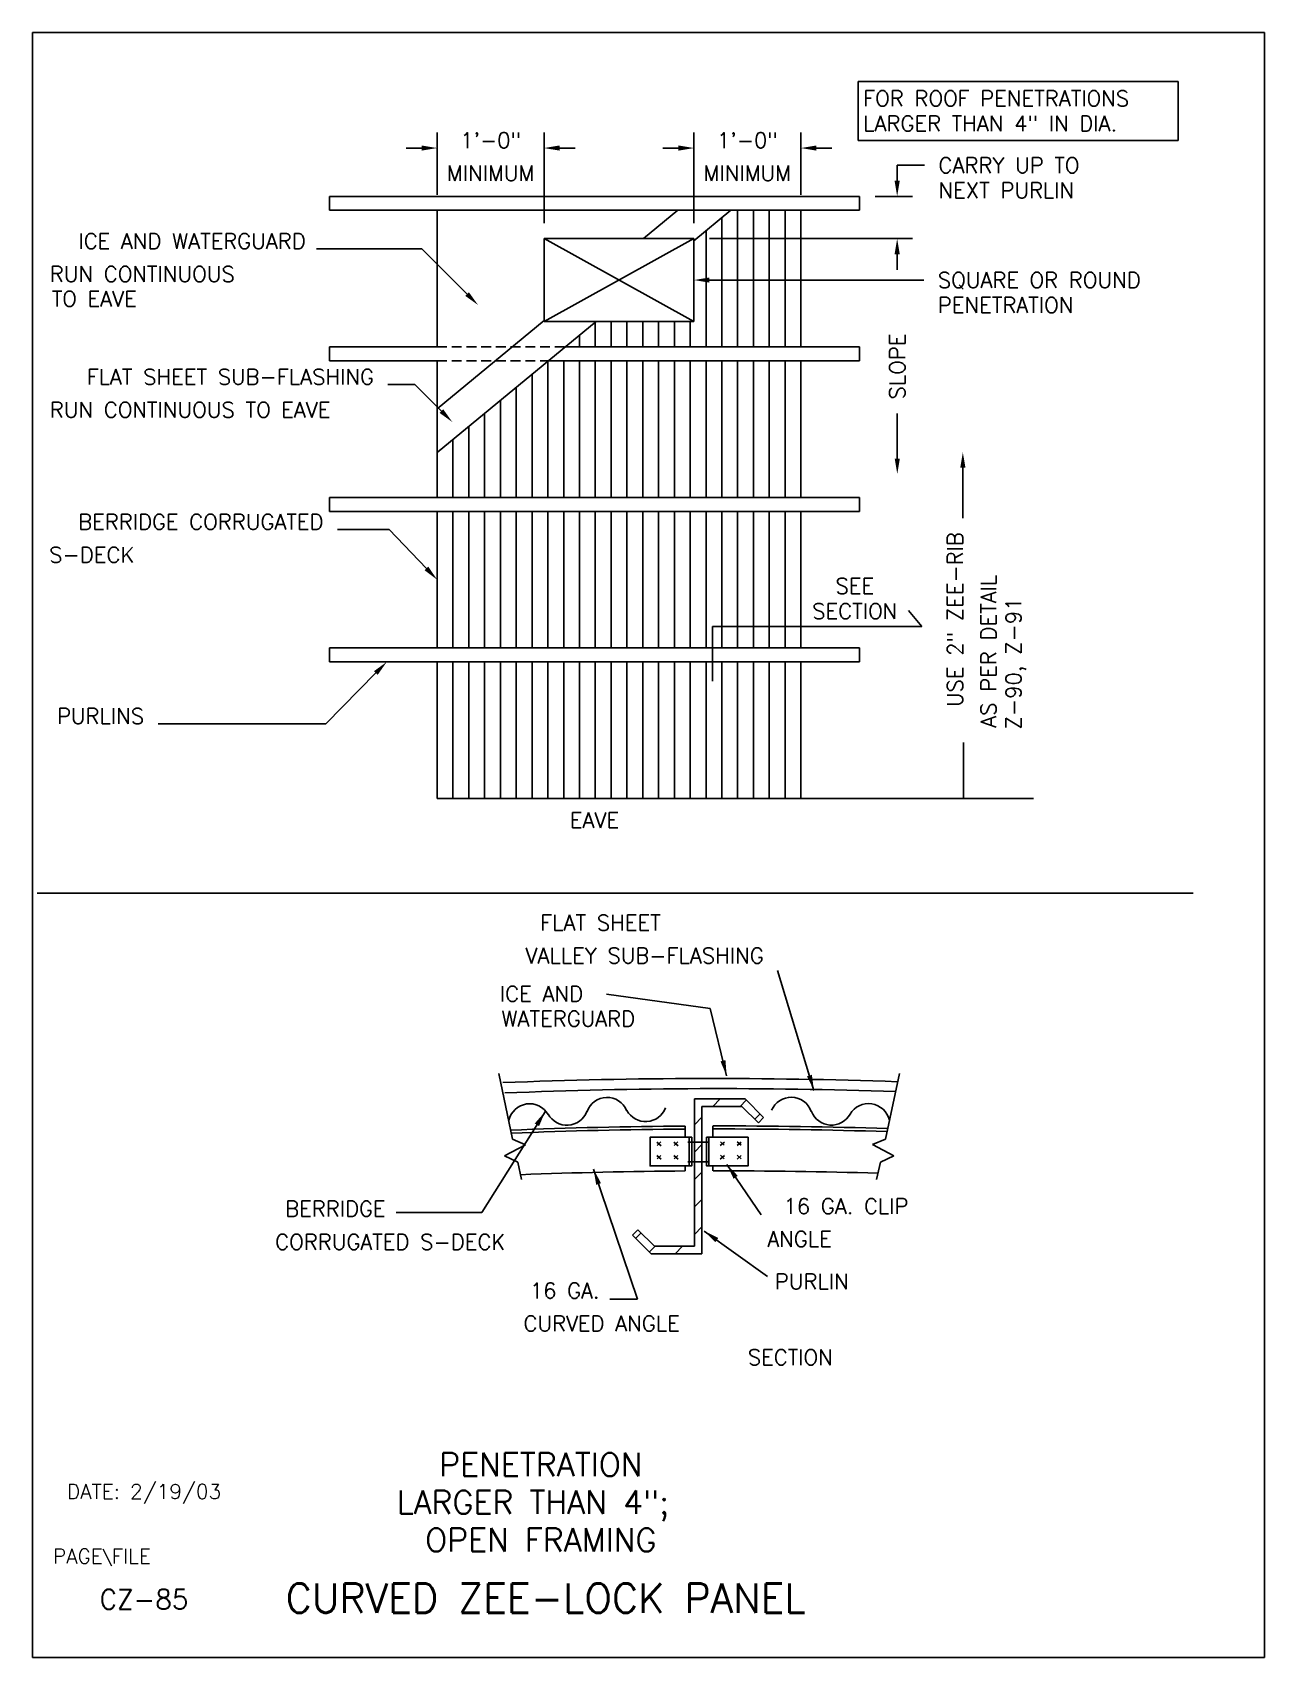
# Model space of a CAD drawing. Extents: x 0 to 37.7, y 0 to 49.7.
import ezdxf
from ezdxf.enums import TextEntityAlignment as Align

# ---------------------------------------------------------------- set-up
doc = ezdxf.new("R2010")
doc.units = 0
doc.header["$LTSCALE"] = 0.6
doc.header["$MEASUREMENT"] = 0
doc.linetypes.add('HIDDENX2', pattern=[0.75, 0.5, -0.25])
doc.layers.get('0').update_dxf_attribs({"linetype": 'CONTINUOUS'})
for name, color, linetype in [('BORDER', 7, 'CONTINUOUS'), ('CMP-FLSH', 7, 'CONTINUOUS'), ('DIM-TXT', 7, 'CONTINUOUS'), ('STRCTR', 7, 'CONTINUOUS')]:
    doc.layers.add(name, color=color, linetype=linetype)
doc.styles.add('ROMANS', font='romans', dxfattribs={"height": 0.475})
doc.dimstyles.get("Standard").update_dxf_attribs({"dimtxt": 0.18, "dimasz": 0.18, "dimexe": 0.18, "dimexo": 0.0625, "dimgap": 0.09, "dimtad": 0, "dimtih": 1, "dimtoh": 1, "dimdec": 4, "dimzin": 0, "dimtxsty": 'ROMANS', "dimcen": 0.09, "dimazin": 3, "dimtfac": 1, "dimtdec": 4, "dimtofl": 0, "dimtmove": 0, "dimatfit": 3, "dimtolj": 1, "dimtzin": 0})

# ---------------------------------------------------------------- blocks, each defined once
blk = doc.blocks.new('*X2')
at = {"color": 0, "linetype": 'CONTINUOUS'}
for p, q in [((32.426, 22.349), (32.654, 22.578)), ((33.265, 22.349), (33.454, 22.538)), ((31.865, 21.789), (32.094, 22.018)), ((33.712, 21.957), (33.874, 22.118)), ((31.865, 20.949), (32.094, 21.178)), ((31.865, 20.109), (32.094, 20.338)), ((31.865, 19.27), (32.094, 19.499)), ((30.07, 18.314), (30.232, 18.476)), ((31.865, 18.43), (32.094, 18.659)), ((30.49, 17.894), (30.663, 18.068)), ((31.274, 17.839), (31.503, 18.068))]:
    blk.add_line(p, q, dxfattribs=at)

msp = doc.modelspace()

# ---------------------------------------------------------------- linework, layer by layer
at = {"color": 5, "linetype": 'CONTINUOUS'}
for p, q in [((0, 0), (0, 49.733)), ((0, 49.733), (37.715, 49.733)), ((37.715, 49.733), (37.715, 0)), ((37.715, 0), (0, 0))]:
    msp.add_line(p, q, dxfattribs=at)
at = {"layer": 'BORDER', "color": 5, "linetype": 'CONTINUOUS'}
msp.add_line((0.148, 23.397), (35.531, 23.397), dxfattribs=at)
at = {"layer": 'CMP-FLSH', "color": 1, "linetype": 'CONTINUOUS'}
for p, q in [((20.247, 43.423), (15.663, 43.423)), ((15.663, 43.423), (15.663, 40.889)), ((15.663, 43.423), (20.247, 40.889)), ((20.247, 43.423), (15.663, 40.889)), ((20.247, 40.889), (20.247, 43.423)), ((15.663, 40.889), (20.247, 40.889))]:
    msp.add_line(p, q, dxfattribs=at)
at = {"layer": 'CMP-FLSH', "color": 3, "linetype": 'CONTINUOUS'}
for p, q in [((19.984, 15.92), (19.984, 16.266)), ((19.984, 16.162), (19.984, 15.92)), ((20.107, 15.92), (20.107, 15.048)), ((20.707, 15.923), (20.707, 15.051)), ((20.832, 15.923), (20.832, 16.269)), ((19.117, 15.772), (19.246, 15.662)), ((19.24, 15.779), (19.123, 15.674)), ((19.633, 15.772), (19.762, 15.662)), ((19.756, 15.779), (19.639, 15.674)), ((20.057, 15.772), (20.703, 15.772)), ((21.18, 15.775), (21.051, 15.665)), ((21.057, 15.781), (21.174, 15.677)), ((21.697, 15.775), (21.568, 15.665)), ((21.574, 15.781), (21.691, 15.677)), ((19.117, 15.361), (19.246, 15.251)), ((19.24, 15.367), (19.123, 15.263)), ((19.633, 15.361), (19.762, 15.251)), ((19.756, 15.367), (19.639, 15.263)), ((19.984, 15.044), (19.984, 14.891)), ((19.984, 14.89), (19.984, 15.044)), ((20.057, 15.165), (20.703, 15.165)), ((20.832, 14.894), (20.832, 15.047)), ((21.18, 15.364), (21.051, 15.253)), ((21.057, 15.37), (21.174, 15.266)), ((21.697, 15.364), (21.568, 15.253)), ((21.574, 15.37), (21.691, 15.266))]:
    msp.add_line(p, q, dxfattribs=at)
for points in [[(20.179, 15.92), (18.906, 15.92), (18.906, 15.044), (20.179, 15.044)], [(20.634, 15.923), (21.907, 15.923), (21.907, 15.047), (20.634, 15.047)]]:
    msp.add_lwpolyline(points, close=True, dxfattribs=at)
for centre, radius, start, end in [((20.793, -143.091), 160.812, 87.97376, 92.2797), ((20.965, -141.349), 158.76, 88.03065, 92.34963), ((15.219, 16.296), 0.652, 29.8658, 167.0836), ((17.588, 16.49), 0.652, 22.858, 160.0759), ((23.225, 16.493), 0.652, 19.9241, 157.142), ((25.595, 16.299), 0.652, 12.9164, 150.1342), ((16.358, 16.942), 0.652, 208.5582, 338.8628), ((18.769, 17.054), 0.652, 208.5582, 338.8628), ((24.455, 16.945), 0.652, 201.1372, 331.4418), ((21.069, -142.491), 158.76, 90.39154, 92.32086), ((21.069, -142.584), 158.76, 90.39154, 92.31388), ((21.069, -142.491), 158.76, 88.15375, 90.08529), ((21.069, -142.584), 158.76, 88.16074, 90.08529), ((21.069, -143.866), 158.76, 90.39154, 92.21278), ((21.069, -143.866), 158.76, 88.2618, 90.08529)]:
    msp.add_arc(centre, radius, start, end, dxfattribs=at)
at = {"layer": 'DIM-TXT', "color": 4, "linetype": 'CONTINUOUS'}
for p, q in [((25.273, 48.236), (25.273, 46.423)), ((35.069, 48.236), (25.273, 48.236)), ((35.069, 46.423), (35.069, 48.236)), ((25.273, 46.423), (35.069, 46.423))]:
    msp.add_line(p, q, dxfattribs=at)
at = {"layer": 'DIM-TXT', "color": 3, "linetype": 'CONTINUOUS'}
for p, q in [((12.388, 44.766), (12.388, 46.671)), ((15.663, 43.898), (15.663, 46.671)), ((20.247, 43.898), (20.247, 46.671)), ((23.522, 44.766), (23.522, 46.671)), ((11.913, 46.196), (11.438, 46.196)), ((16.138, 46.196), (16.613, 46.196)), ((19.772, 46.196), (19.297, 46.196)), ((23.997, 46.196), (24.472, 46.196)), ((26.469, 45.668), (27.311, 45.668)), ((26.469, 45.193), (26.469, 45.668)), ((25.795, 44.718), (26.944, 44.718)), ((20.722, 43.423), (26.944, 43.423)), ((11.92, 43.111), (8.694, 43.111)), ((13.304, 41.728), (11.92, 43.111)), ((26.469, 42.948), (26.469, 42.473)), ((20.722, 42.156), (27.288, 42.156)), ((11.705, 38.958), (10.881, 38.958)), ((12.516, 38.148), (11.705, 38.958)), ((26.473, 36.692), (26.473, 38.076)), ((28.48, 36.412), (28.48, 34.872)), ((10.916, 34.518), (9.339, 34.518)), ((12.059, 33.329), (10.916, 34.518)), ((10.511, 30.131), (8.98, 28.574)), ((8.98, 28.574), (3.845, 28.574)), ((28.502, 28.001), (28.502, 26.289))]:
    msp.add_line(p, q, dxfattribs=at)
at = {"layer": 'DIM-TXT', "color": 1, "linetype": 'CONTINUOUS'}
for p, q in [((27.226, 31.553), (26.82, 32.041)), ((20.813, 29.879), (20.813, 31.553)), ((20.813, 31.553), (27.226, 31.553))]:
    msp.add_line(p, q, dxfattribs=at)
at = {"layer": 'DIM-TXT', "color": 3, "linetype": 'CONTINUOUS'}
for points in [[(11.913, 46.275), (11.913, 46.117), (12.388, 46.196)], [(16.138, 46.275), (16.138, 46.117), (15.663, 46.196)], [(19.772, 46.275), (19.772, 46.117), (20.247, 46.196)], [(23.997, 46.275), (23.997, 46.117), (23.522, 46.196)], [(26.39, 45.193), (26.549, 45.193), (26.469, 44.718)], [(26.39, 42.948), (26.549, 42.948), (26.469, 43.423)], [(13.36, 41.784), (13.248, 41.672), (13.64, 41.392)], [(20.722, 42.077), (20.722, 42.235), (20.247, 42.156)], [(12.571, 38.204), (12.46, 38.092), (12.852, 37.812)], [(28.401, 36.412), (28.56, 36.412), (28.48, 36.887)], [(26.552, 36.692), (26.394, 36.692), (26.473, 36.217)], [(12.116, 33.384), (12.002, 33.274), (12.388, 32.986)], [(10.455, 30.186), (10.568, 30.075), (10.844, 30.469)]]:
    msp.add_solid(points, dxfattribs=at)
at = {"layer": 'STRCTR', "color": 4, "linetype": 'CONTINUOUS'}
for p, q in [((25.32, 44.718), (9.088, 44.718)), ((9.088, 44.718), (9.088, 44.291)), ((9.088, 44.291), (25.32, 44.291)), ((12.388, 44.291), (12.388, 40.111)), ((18.705, 43.423), (19.757, 44.291)), ((20.247, 43.358), (21.379, 44.291)), ((21.586, 44.291), (21.586, 40.111)), ((22.07, 44.291), (22.07, 40.111)), ((22.554, 44.291), (22.554, 40.111)), ((23.038, 44.291), (23.038, 40.111)), ((23.522, 44.291), (23.522, 40.111)), ((25.32, 44.291), (25.32, 44.718)), ((21.102, 44.063), (21.102, 40.111)), ((20.618, 43.663), (20.618, 40.111)), ((12.388, 38.214), (15.663, 40.915)), ((17.254, 40.889), (12.388, 36.876)), ((17.229, 40.869), (17.229, 40.111)), ((17.713, 40.889), (17.713, 40.111)), ((18.197, 40.889), (18.197, 40.111)), ((18.681, 40.889), (18.681, 40.111)), ((19.165, 40.889), (19.165, 40.111)), ((19.649, 40.889), (19.649, 40.111)), ((20.133, 40.889), (20.133, 40.111)), ((16.745, 40.469), (16.745, 40.111)), ((9.088, 40.111), (9.088, 39.684)), ((12.388, 40.111), (9.088, 40.111)), ((16.31, 40.111), (25.32, 40.111)), ((25.32, 39.684), (25.32, 40.111)), ((12.388, 39.684), (9.088, 39.684)), ((12.388, 39.684), (12.388, 35.504)), ((15.777, 39.671), (15.777, 35.504)), ((15.793, 39.684), (25.32, 39.684)), ((16.261, 39.684), (16.261, 35.504)), ((16.745, 39.684), (16.745, 35.504)), ((17.229, 39.684), (17.229, 35.504)), ((17.713, 39.684), (17.713, 35.504)), ((18.197, 39.684), (18.197, 35.504)), ((18.681, 39.684), (18.681, 35.504)), ((19.165, 39.684), (19.165, 35.504)), ((19.649, 39.684), (19.649, 35.504)), ((20.133, 39.684), (20.133, 35.504)), ((20.618, 39.684), (20.618, 35.504)), ((21.102, 39.684), (21.102, 35.504)), ((21.586, 39.684), (21.586, 35.504)), ((22.07, 39.684), (22.07, 35.504)), ((22.554, 39.684), (22.554, 35.504)), ((23.038, 39.684), (23.038, 35.504)), ((23.522, 39.684), (23.522, 35.504)), ((14.809, 38.872), (14.809, 35.504)), ((15.293, 39.272), (15.293, 35.504)), ((14.325, 38.473), (14.325, 35.504)), ((13.841, 38.074), (13.841, 35.504)), ((13.356, 37.675), (13.356, 35.504)), ((12.872, 37.275), (12.872, 35.504)), ((25.32, 35.504), (9.088, 35.504)), ((9.088, 35.504), (9.088, 35.077)), ((25.32, 35.077), (25.32, 35.504)), ((9.088, 35.077), (25.32, 35.077)), ((12.388, 35.077), (12.388, 30.896)), ((12.872, 35.077), (12.872, 30.896)), ((13.356, 35.077), (13.356, 30.896)), ((13.841, 35.077), (13.841, 30.896)), ((14.325, 35.077), (14.325, 30.896)), ((14.809, 35.077), (14.809, 30.896)), ((15.293, 35.077), (15.293, 30.896)), ((15.777, 35.077), (15.777, 30.896)), ((16.261, 35.077), (16.261, 30.896)), ((16.745, 35.077), (16.745, 30.896)), ((17.229, 35.077), (17.229, 30.896)), ((17.713, 35.077), (17.713, 30.896)), ((18.197, 35.077), (18.197, 30.896)), ((18.681, 35.077), (18.681, 30.896)), ((19.165, 35.077), (19.165, 30.896)), ((19.649, 35.077), (19.649, 30.896)), ((20.133, 35.077), (20.133, 30.896)), ((20.618, 35.077), (20.618, 30.896)), ((21.102, 35.077), (21.102, 30.896)), ((21.586, 35.077), (21.586, 30.896)), ((22.07, 35.077), (22.07, 30.896)), ((22.554, 35.077), (22.554, 30.896)), ((23.038, 35.077), (23.038, 30.896)), ((23.522, 35.077), (23.522, 30.896)), ((25.32, 30.896), (9.088, 30.896)), ((9.088, 30.896), (9.088, 30.469)), ((25.32, 30.469), (25.32, 30.896)), ((9.088, 30.469), (25.32, 30.469)), ((12.388, 30.469), (12.388, 26.289)), ((12.872, 30.469), (12.872, 26.289)), ((13.356, 30.469), (13.356, 26.289)), ((13.841, 30.469), (13.841, 26.289)), ((14.325, 30.469), (14.325, 26.289)), ((14.809, 30.469), (14.809, 26.289)), ((15.293, 30.469), (15.293, 26.289)), ((15.777, 30.469), (15.777, 26.289)), ((16.261, 30.469), (16.261, 26.289)), ((16.745, 30.469), (16.745, 26.289)), ((17.229, 30.469), (17.229, 26.289)), ((17.713, 30.469), (17.713, 26.289)), ((18.197, 30.469), (18.197, 26.289)), ((18.681, 30.469), (18.681, 26.289)), ((19.165, 30.469), (19.165, 26.289)), ((19.649, 30.469), (19.649, 26.289)), ((20.133, 30.469), (20.133, 26.289)), ((20.618, 30.469), (20.618, 26.289)), ((21.102, 30.469), (21.102, 26.289)), ((21.586, 30.469), (21.586, 26.289)), ((22.07, 30.469), (22.07, 26.289)), ((22.554, 30.469), (22.554, 26.289)), ((23.038, 30.469), (23.038, 26.289)), ((23.522, 30.469), (23.522, 26.289)), ((12.388, 26.289), (30.645, 26.289)), ((20.263, 17.096), (20.263, 12.586)), ((21.812, 17.096), (20.263, 17.096)), ((22.383, 16.525), (21.812, 17.096)), ((20.491, 16.867), (20.491, 12.357)), ((20.491, 16.867), (21.717, 16.867)), ((22.221, 16.363), (21.717, 16.867)), ((22.383, 16.525), (22.221, 16.363)), ((18.371, 12.928), (18.533, 13.09)), ((18.533, 13.09), (19.037, 12.586)), ((18.371, 12.928), (18.942, 12.357)), ((20.263, 12.586), (19.037, 12.586)), ((18.942, 12.357), (20.491, 12.357))]:
    msp.add_line(p, q, dxfattribs=at)
at = {"layer": 'STRCTR', "color": 9, "linetype": 'HIDDENX2'}
for p, q in [((12.388, 40.111), (16.31, 40.111)), ((12.388, 39.684), (15.793, 39.684))]:
    msp.add_line(p, q, dxfattribs=at)
at = {"layer": 'STRCTR', "color": 2, "linetype": 'CONTINUOUS'}
for p, q in [((14.276, 17.874), (14.698, 15.859)), ((26.537, 17.877), (26.115, 15.862)), ((15.096, 15.695), (14.449, 15.355)), ((14.698, 15.859), (15.096, 15.695)), ((26.115, 15.862), (25.717, 15.698)), ((25.717, 15.698), (26.365, 15.358)), ((14.449, 15.355), (14.854, 15.158)), ((14.972, 14.625), (14.854, 15.158)), ((25.841, 14.627), (25.96, 15.161)), ((26.365, 15.358), (25.96, 15.161))]:
    msp.add_line(p, q, dxfattribs=at)

# ---------------------------------------------------------------- block references
at = {"layer": 'STRCTR', "color": 4, "linetype": 'CONTINUOUS'}
msp.add_blockref('*X2', (-11.602, -5.482), dxfattribs=at)

# ---------------------------------------------------------------- texts
at = {"layer": 'BORDER', "color": 3, "linetype": 'CONTINUOUS', "style": 'ROMANS'}
for s, p in [('PENETRATION', (15.563, 5.548)), ('LARGER THAN 4"; ', (15.563, 4.394)), ('OPEN FRAMING', (15.563, 3.241))]:
    msp.add_text(s, height=0.7125, dxfattribs=at).set_placement(p, align=Align.CENTER)
msp.add_text('DATE: 2/19/03', height=0.45172, dxfattribs=at).set_placement((3.414, 5.047), align=Align.MIDDLE)
msp.add_text('PAGE\\FILE', height=0.4517, dxfattribs=at).set_placement((0.623, 2.873))
at = {"layer": 'BORDER', "color": 2, "linetype": 'CONTINUOUS', "style": 'ROMANS'}
msp.add_text('CZ-85', height=0.5938, dxfattribs=at).set_placement((3.414, 1.781), align=Align.MIDDLE)
at = {"layer": 'BORDER', "color": 5, "style": 'ROMANS'}
msp.add_text('CURVED ZEE-LOCK PANEL', height=0.8928, dxfattribs=at).set_placement((15.711, 1.818), align=Align.MIDDLE)
at = {"layer": 'DIM-TXT', "color": 4, "linetype": 'CONTINUOUS', "style": 'ROMANS'}
for s, p in [('FOR ROOF PENETRATIONS', (25.431, 47.479)), ('LARGER THAN 4" IN DIA.', (25.431, 46.71)), ('SECTION', (21.897, 8.95))]:
    msp.add_text(s, height=0.475, dxfattribs=at).set_placement(p)
at = {"layer": 'DIM-TXT', "color": 3, "linetype": 'CONTINUOUS', "style": 'ROMANS'}
for s, p in [('1\'-0"', (14.026, 46.196)), ('1\'-0"', (21.884, 46.196)), ('MINIMUM', (14.026, 45.189)), ('MINIMUM', (21.884, 45.189)), ('EAVE', (17.204, 25.39))]:
    msp.add_text(s, height=0.475, dxfattribs=at).set_placement(p, align=Align.CENTER)
for s, p in [('CARRY UP TO', (27.739, 45.431)), ('NEXT PURLIN', (27.738, 44.665)), ('RUN CONTINUOUS', (0.533, 42.103)), ('SQUARE OR ROUND', (27.716, 41.919)), ('TO EAVE', (0.588, 41.346)), ('PENETRATION', (27.716, 41.153)), ('RUN CONTINUOUS TO EAVE', (0.533, 37.949)), ('S-DECK', (0.515, 33.509)), ('VALLEY SUB-FLASHING', (15.096, 21.243)), ('ICE AND', (14.309, 20.074)), ('WATERGUARD', (14.359, 19.311)), ('CORRUGATED S-DECK', (7.431, 12.481)), ('ANGLE', (22.496, 12.57)), ('CURVED ANGLE', (15.03, 9.985))]:
    msp.add_text(s, height=0.475, dxfattribs=at).set_placement(p)
for s, p in [('ICE AND WATERGUARD', (8.367, 43.111)), ('FLAT SHEET SUB-FLASHING', (10.454, 38.958)), ('BERRIDGE CORRUGATED', (8.911, 34.518)), ('PURLINS', (3.418, 28.574)), ('FLAT SHEET', (19.231, 22.25)), ('BERRIDGE', (10.81, 13.497)), ('16 GA. CLIP', (26.819, 13.575)), ('16 GA.', (17.362, 10.99)), ('PURLIN', (24.985, 11.272))]:
    msp.add_text(s, height=0.475, dxfattribs=at).set_placement(p, align=Align.RIGHT)
for s, p in [('SLOPE', (26.711, 38.503)), ('AS PER DETAIL', (29.501, 28.456)), ('Z-90, Z-91', (30.27, 28.405))]:
    msp.add_text(s, height=0.475, rotation=90, dxfattribs=at).set_placement(p)
msp.add_text('USE 2" ZEE-RIB', height=0.475, rotation=90, dxfattribs=at).set_placement((28.48, 34.444), align=Align.RIGHT)
at = {"layer": 'DIM-TXT', "color": 4, "linetype": 'CONTINUOUS', "style": 'ROMANS'}
for s, p in [('SEE', (25.171, 32.555)), ('SECTION', (25.171, 31.786))]:
    msp.add_text(s, height=0.475, dxfattribs=at).set_placement(p, align=Align.CENTER)

# ---------------------------------------------------------------- leaders
at = {"layer": 'CMP-FLSH', "color": 3, "linetype": 'CONTINUOUS'}
for points in [[(23.922, 17.356), (22.809, 21.026)], [(21.25, 17.801), (20.749, 19.859), (17.575, 20.303)], [(17.178, 14.941), (18.522, 10.964), (17.675, 10.964)], [(21.259, 15.09), (22.305, 13.549)], [(20.562, 13.052), (22.504, 11.66)]]:
    msp.add_leader(points, dimstyle='STANDARD', override={"dimtxt": 0.475, "dimasz": 0.475, "dimexe": 0.475, "dimexo": 0.475, "dimgap": 0.475, "dimtih": 0, "dimtoh": 0, "dimlfac": -0.0625, "dimcen": 0.475, "dimclrd": 3, "dimclre": 3, "dimclrt": 3, "dimtix": 1}, dxfattribs=at)
at = {"layer": 'DIM-TXT', "color": 3, "linetype": 'CONTINUOUS'}
msp.add_leader([(15.694, 16.705), (13.759, 13.624), (11.134, 13.624)], dimstyle='STANDARD', override={"dimtxt": 0.475, "dimasz": 0.475, "dimexe": 0.475, "dimexo": 0.475, "dimgap": 0.475, "dimtih": 0, "dimtoh": 0, "dimlfac": -0.0625, "dimcen": 0.475, "dimclrd": 3, "dimclre": 3, "dimclrt": 3, "dimtix": 1}, dxfattribs=at)

doc.saveas('drawing.dxf')
